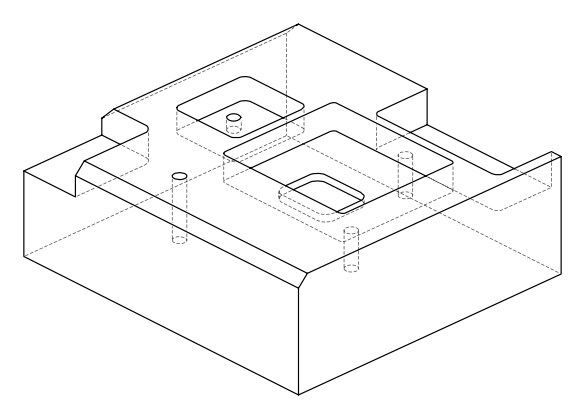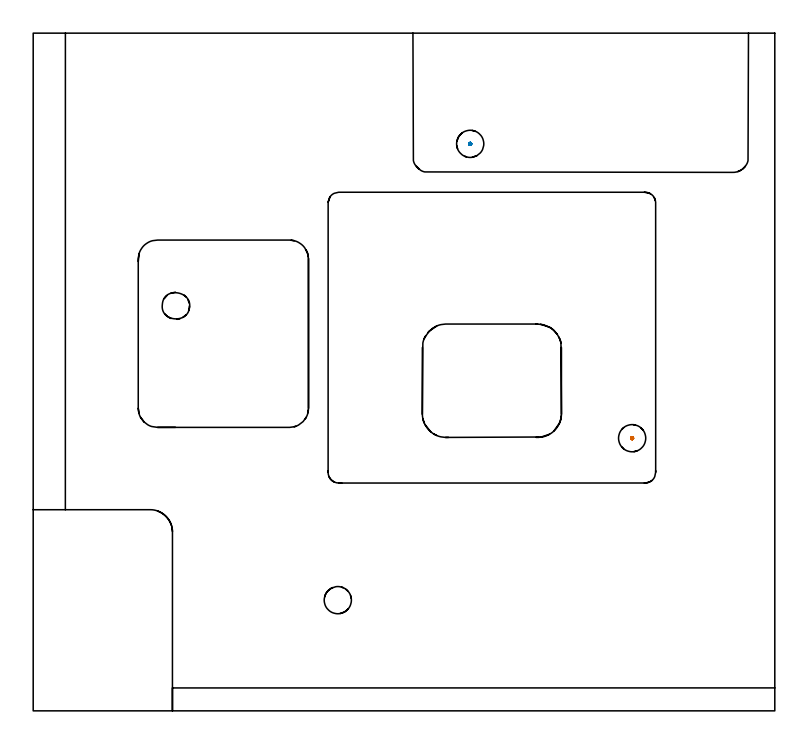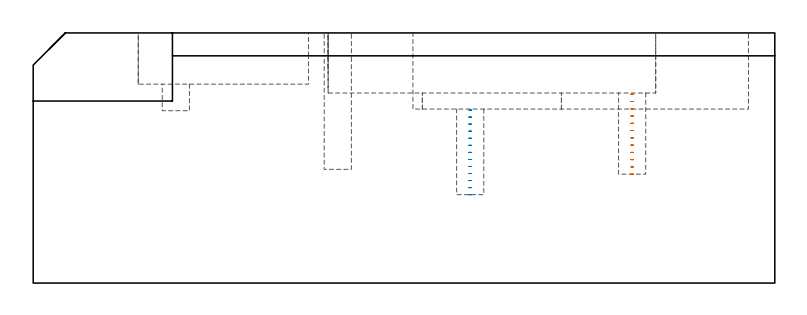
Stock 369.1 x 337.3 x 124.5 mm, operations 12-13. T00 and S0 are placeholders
(PLAN: 13 operations, 7 tool changes, 197.8 min)
(1 SPOT_DRILL | STEP1POCKET | NXT0321_9005460120000 | 0.04 min | 2786 mm3)
(2 DRILL_BLIND_HOLE_INTO_CENTER | STEP1POCKET | NXT0301_128 | 0.07 min | 1457 mm3)
(3 MILL_ROUGH_BLIND_HOLE_CONTOUR | STEP1POCKET | NXT0201_010 | Spiral | 0.28 min | 1295 mm3)
(4 AREA_MILL | FG_CHAMFER_SURFACE | UGT0205_001 | 11.68 min | 31306 mm3)
(5 AREA_MILL_1 | FG_CHAMFER_SURFACE_1 | UGT0205_001 | 12.15 min | 19898 mm3)
(6 MILL_CORNER_NOTCH_RECTANGULAR | CORNER_NOTCH_RECTANGULAR | NXT0201_012 | Follow Part, ap 4, ae 75% | 13.82 min | 232924 mm3)
(7 MILL_RECTANGULAR_POCKET | POCKET_RECTANGULAR_STRAIGHT | NXT0201_012 | Follow Part, ap 4, ae 75% | 9.9 min | 195710 mm3)
(8 MILL_RECTANGULAR_POCKET_1 | POCKET_RECTANGULAR_STRAIGHT_1 | NXT0201_010 | Follow Part, ap 2.5, ae 75% | 76.45 min | 704546 mm3)
(9 MILL_RECTANGULAR_POCKET_2 | POCKET_RECTANGULAR_STRAIGHT_2 | UGT0201_094 | Follow Part, ap 5, ae 75% | 1.19 min | 30287 mm3)
(10 MILL_SLOT | SLOT_PARTIAL_RECTANGULAR | NXT0201_011 | Follow Part, ap 3, ae 75% | 70.92 min | 437674 mm3)
(11 MILL_BLIND_HOLE_FROM_SOLID_MATERIAL | STEP1POCKET_1 | NXT0201_011 | Spiral | 0.61 min | 9756 mm3)
(12 MILL_BLIND_HOLE_FROM_SOLID_MATERIAL_1 | STEP1POCKET_2 | NXT0201_011 | Spiral | 0.36 min | 5727 mm3)
(13 MILL_BLIND_HOLE_FROM_SOLID_MATERIAL_2 | STEP1POCKET_3 | NXT0201_011 | Spiral | 0.39 min | 6155 mm3)
(TOOL NXT0321_9005460120000 | NC Spot Drill, 142deg, 12mm, Carbide, Uncoated | D12 PA142 FL30 Z2)
(TOOL NXT0301_128 | Carbide Drill 12mm [861.1-1200-036A1-GP GC34] | D12 PA150 FL37.4 Z2)
(TOOL NXT0201_010 | ENDMILL 10mm [2P460-1000-NA 1630] | D10 FL30 Z6)
(TOOL UGT0205_001 | Chamfer Mill 20 x 3 x 45 deg. | D20 FL50 Z2)
(TOOL NXT0201_012 | ENDMILL 16mm [2P460-1600-NA 1630] | D16 FL38 Z6)
(TOOL UGT0201_094 | End mill 20 mm | D20 FL38 Z4)
(TOOL NXT0201_011 | ENDMILL 12mm [2P460-1200-NA 1630] | D12 FL38 Z6)
(OP 12 MILL_BLIND_HOLE_FROM_SOLID_MATERIAL_1)
G17 G21 G94 G90
T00 M6
G54
G17 G0 G90 X298.1 Y135.7 S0 M3
G43 Z134.5 H1
Z93.983
G94 G3 X298.475 Y136.075 R0.375 F250.
X298.1 Y136.45 R0.375
X297.35 Y135.7 R0.75
X298.1 Y136.45 R-0.75
X297.725 Y136.075 R0.375
X298.1 Y135.7 R0.375
G0 Z90.367
G3 X298.475 Y136.075 R0.375
X298.1 Y136.45 R0.375
X297.35 Y135.7 R0.75
X298.1 Y136.45 R-0.75
X297.725 Y136.075 R0.375
X298.1 Y135.7 R0.375
G0 Z86.75
G3 X298.475 Y136.075 R0.375
X298.1 Y136.45 R0.375
X297.35 Y135.7 R0.75
X298.1 Y136.45 R-0.75
X297.725 Y136.075 R0.375
X298.1 Y135.7 R0.375
G0 Z83.133
G3 X298.475 Y136.075 R0.375
X298.1 Y136.45 R0.375
X297.35 Y135.7 R0.75
X298.1 Y136.45 R-0.75
X297.725 Y136.075 R0.375
X298.1 Y135.7 R0.375
G0 Z79.517
G3 X298.475 Y136.075 R0.375
X298.1 Y136.45 R0.375
X297.35 Y135.7 R0.75
X298.1 Y136.45 R-0.75
X297.725 Y136.075 R0.375
X298.1 Y135.7 R0.375
G0 Z75.9
G3 X298.475 Y136.075 R0.375
X298.1 Y136.45 R0.375
X297.35 Y135.7 R0.75
X298.1 Y136.45 R-0.75
X297.725 Y136.075 R0.375
X298.1 Y135.7 R0.375
G0 Z72.283
G3 X298.475 Y136.075 R0.375
X298.1 Y136.45 R0.375
X297.35 Y135.7 R0.75
X298.1 Y136.45 R-0.75
X297.725 Y136.075 R0.375
X298.1 Y135.7 R0.375
G0 Z68.667
G3 X298.475 Y136.075 R0.375
X298.1 Y136.45 R0.375
X297.35 Y135.7 R0.75
X298.1 Y136.45 R-0.75
X297.725 Y136.075 R0.375
X298.1 Y135.7 R0.375
G0 Z65.05
G3 X298.475 Y136.075 R0.375
X298.1 Y136.45 R0.375
X297.35 Y135.7 R0.75
X298.1 Y136.45 R-0.75
X297.725 Y136.075 R0.375
X298.1 Y135.7 R0.375
G0 Z61.433
G3 X298.475 Y136.075 R0.375
X298.1 Y136.45 R0.375
X297.35 Y135.7 R0.75
X298.1 Y136.45 R-0.75
X297.725 Y136.075 R0.375
X298.1 Y135.7 R0.375
G0 Z57.817
G3 X298.475 Y136.075 R0.375
X298.1 Y136.45 R0.375
X297.35 Y135.7 R0.75
X298.1 Y136.45 R-0.75
X297.725 Y136.075 R0.375
X298.1 Y135.7 R0.375
G0 Z54.2
G3 X298.475 Y136.075 R0.375
X298.1 Y136.45 R0.375
X297.35 Y135.7 R0.75
X298.1 Y136.45 R-0.75
X297.725 Y136.075 R0.375
X298.1 Y135.7 R0.375
G0 Z134.5
M5
M2
(OP 13 MILL_BLIND_HOLE_FROM_SOLID_MATERIAL_2)
G17 G21 G94 G90
T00 M6
G54
G17 G0 G90 X217.5 Y282.2 S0 M3
G43 Z134.5 H1
Z86.092
G94 G3 X217.875 Y282.575 R0.375 F250.
X217.5 Y282.95 R0.375
X216.75 Y282.2 R0.75
X217.5 Y282.95 R-0.75
X217.125 Y282.575 R0.375
X217.5 Y282.2 R0.375
G0 Z82.585
G3 X217.875 Y282.575 R0.375
X217.5 Y282.95 R0.375
X216.75 Y282.2 R0.75
X217.5 Y282.95 R-0.75
X217.125 Y282.575 R0.375
X217.5 Y282.2 R0.375
G0 Z79.077
G3 X217.875 Y282.575 R0.375
X217.5 Y282.95 R0.375
X216.75 Y282.2 R0.75
X217.5 Y282.95 R-0.75
X217.125 Y282.575 R0.375
X217.5 Y282.2 R0.375
G0 Z75.569
G3 X217.875 Y282.575 R0.375
X217.5 Y282.95 R0.375
X216.75 Y282.2 R0.75
X217.5 Y282.95 R-0.75
X217.125 Y282.575 R0.375
X217.5 Y282.2 R0.375
G0 Z72.062
G3 X217.875 Y282.575 R0.375
X217.5 Y282.95 R0.375
X216.75 Y282.2 R0.75
X217.5 Y282.95 R-0.75
X217.125 Y282.575 R0.375
X217.5 Y282.2 R0.375
G0 Z68.554
G3 X217.875 Y282.575 R0.375
X217.5 Y282.95 R0.375
X216.75 Y282.2 R0.75
X217.5 Y282.95 R-0.75
X217.125 Y282.575 R0.375
X217.5 Y282.2 R0.375
G0 Z65.046
G3 X217.875 Y282.575 R0.375
X217.5 Y282.95 R0.375
X216.75 Y282.2 R0.75
X217.5 Y282.95 R-0.75
X217.125 Y282.575 R0.375
X217.5 Y282.2 R0.375
G0 Z61.538
G3 X217.875 Y282.575 R0.375
X217.5 Y282.95 R0.375
X216.75 Y282.2 R0.75
X217.5 Y282.95 R-0.75
X217.125 Y282.575 R0.375
X217.5 Y282.2 R0.375
G0 Z58.031
G3 X217.875 Y282.575 R0.375
X217.5 Y282.95 R0.375
X216.75 Y282.2 R0.75
X217.5 Y282.95 R-0.75
X217.125 Y282.575 R0.375
X217.5 Y282.2 R0.375
G0 Z54.523
G3 X217.875 Y282.575 R0.375
X217.5 Y282.95 R0.375
X216.75 Y282.2 R0.75
X217.5 Y282.95 R-0.75
X217.125 Y282.575 R0.375
X217.5 Y282.2 R0.375
G0 Z51.015
G3 X217.875 Y282.575 R0.375
X217.5 Y282.95 R0.375
X216.75 Y282.2 R0.75
X217.5 Y282.95 R-0.75
X217.125 Y282.575 R0.375
X217.5 Y282.2 R0.375
G0 Z47.508
G3 X217.875 Y282.575 R0.375
X217.5 Y282.95 R0.375
X216.75 Y282.2 R0.75
X217.5 Y282.95 R-0.75
X217.125 Y282.575 R0.375
X217.5 Y282.2 R0.375
G0 Z44.
G3 X217.875 Y282.575 R0.375
X217.5 Y282.95 R0.375
X216.75 Y282.2 R0.75
X217.5 Y282.95 R-0.75
X217.125 Y282.575 R0.375
X217.5 Y282.2 R0.375
G0 Z134.5
M5
M2
